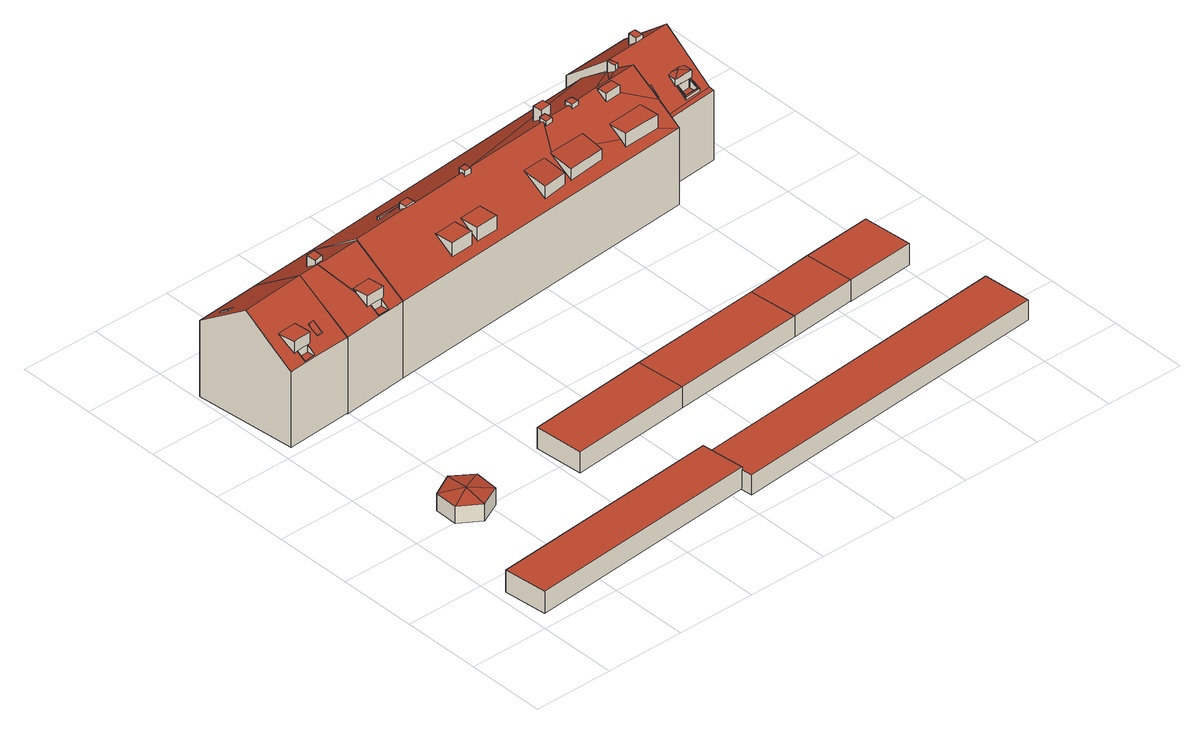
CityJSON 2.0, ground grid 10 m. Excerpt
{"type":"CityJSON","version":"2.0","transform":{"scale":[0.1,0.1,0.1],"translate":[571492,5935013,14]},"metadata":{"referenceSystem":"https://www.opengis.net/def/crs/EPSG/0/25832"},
"CityObjects":{
"building1":{"type":"Building","attributes":{"Grundfläche 2D":"24.882805","Grundhöhe NN":"15.316"},"geometry":[{"type":"Solid","lod":"3","boundaries":[[[[0,1,2]],[[0,3,1]],[[0,2,4]],[[0,4,5]],[[0,5,6]],[[0,6,3]],[[7,8,2,1]],[[8,9,4,2]],[[9,10,5,4]],[[10,11,6,5]],[[12,7,1,3]],[[11,12,3,6]],[[7,12,11,10,9,8]]]],"semantics":{"surfaces":[{"type":"RoofSurface"},{"type":"WallSurface"},{"type":"GroundSurface"}],"values":[[0,0,0,0,0,0,1,1,1,1,1,1,2]]}}]},
"building2":{"type":"Building","attributes":{"Grundfläche 2D":"166.186869","Grundhöhe NN":"15.325"},"geometry":[{"type":"Solid","lod":"3","boundaries":[[[[13,14,15,16]],[[14,13,17,18]],[[15,14,18,19]],[[16,15,19,20]],[[13,16,20,17]],[[18,17,20,19]]]],"semantics":{"surfaces":[{"type":"RoofSurface"},{"type":"WallSurface"},{"type":"GroundSurface"}],"values":[[0,1,1,1,1,2]]}}]},
"building3":{"type":"Building","attributes":{"Grundfläche 2D":"110.952032","Grundhöhe NN":"14.578"},"children":["building3-1","building3-2","building3-3","building3-4"],"geometry":[{"type":"MultiSurface","lod":"3","boundaries":[[[21,22,23,24,25],[26,27,28,29,30,31]],[[22,32,33,23]],[[21,25,24,34,35]],[[32,22,21,35,36]],[[33,32,36,37]],[[34,24,23,33,37]],[[36,35,34,37]]],"semantics":{"surfaces":[{"type":"RoofSurface"},{"type":"WallSurface"},{"type":"GroundSurface"}],"values":[0,0,1,1,1,1,2]}}]},
"building3-1":{"type":"BuildingInstallation","parents":["building3"],"geometry":[{"type":"MultiSurface","lod":"3","boundaries":[[[38,39,40,41]],[[41,40,42,43]],[[38,41,43,44]],[[39,38,44,45]],[[40,39,45,42]]],"semantics":{"surfaces":[{"type":"RoofSurface"},{"type":"WallSurface"}],"values":[0,1,1,1,1]}}]},
"building3-2":{"type":"BuildingInstallation","parents":["building3"],"geometry":[{"type":"MultiSurface","lod":"3","boundaries":[[[46,47,48,49,50,51]],[[46,51,50,52,53,54]],[[48,47,46,54,55]],[[55,56,49,48]],[[56,52,50,49]]],"semantics":{"surfaces":[{"type":"RoofSurface"},{"type":"WallSurface"}],"values":[0,1,1,1,1]}}]},
"building3-3":{"type":"BuildingInstallation","parents":["building3"],"geometry":[{"type":"MultiSurface","lod":"3","boundaries":[[[57,58,59,60]],[[29,28,57,60]],[[27,26,58,57,28]],[[26,31,59,58]],[[31,30,29,60,59]]],"semantics":{"surfaces":[{"type":"RoofSurface"},{"type":"WallSurface"}],"values":[0,1,1,1,1]}}]},
"building3-4":{"type":"BuildingInstallation","parents":["building3"],"geometry":[{"type":"MultiSurface","lod":"3","boundaries":[[[61,62,63,64,65,66]],[[31,67,64,63,62,61,68,29,30]],[[65,64,67]],[[68,61,66]]],"semantics":{"surfaces":[{"type":"RoofSurface"},{"type":"WallSurface"}],"values":[0,1,1,1]}}]},
"building4":{"type":"Building","attributes":{"Grundfläche 2D":"202.185718","Grundhöhe NN":"15.129"},"geometry":[{"type":"Solid","lod":"3","boundaries":[[[[69,70,71,72]],[[73,74,69,72]],[[72,71,75,76]],[[70,69,77,78]],[[71,70,78,75]],[[73,72,76,79]],[[74,73,79,80]],[[69,74,80,77]],[[78,77,80,79,76,75]]]],"semantics":{"surfaces":[{"type":"RoofSurface"},{"type":"WallSurface"},{"type":"GroundSurface"}],"values":[[0,0,1,1,1,1,1,1,2]]}}]},
"building5":{"type":"Building","attributes":{"Grundfläche 2D":"668.202932","Grundhöhe NN":"14.542"},"children":["building5-1","building5-2","building5-3","building5-4","building5-5","building5-6","building5-7","building5-8","building5-9","building5-10","building5-11","building5-12","building5-13","building5-14"],"geometry":[{"type":"MultiSurface","lod":"3","boundaries":[[[81,82,83,84,85]],[[86,87,88,89,90]],[[91,92,93,94,95,96,97]],[[92,91,97,96,95,98,99,100,101,102,103,104,105,106,90,89,107]],[[108,109,110,111,112,107,89,88,104,103,82,81,85,113,100,99,114,115]],[[114,116,117,109,108,115]],[[118,117,116,119,120,121]],[[117,118,121,122,123,124,125]],[[93,92,107,112,111,110,109,123]],[[125,124,123,109,117]],[[126,94,32,22,127,128]],[[126,128,127,22,21,129,130,98],[131,132,133,134,135],[136,137,136,127]],[[101,100,84,83,102]],[[85,84,100,113]],[[83,82,103,102]],[[106,105,87,86]],[[88,87,105,104]],[[86,90,106]],[[94,126,98,95]],[[99,98,138,139]],[[140,119,116,114,99,139,141]],[[142,121,120,119,140,143]],[[144,145,93,123,122,121,142,146]],[[94,93,145,147]],[[21,22,32,148,149]],[[98,130,129,21,149,138]],[[32,94,147,148]],[[149,148,147,145,144,146,142,143,140,141,139,138]]],"semantics":{"surfaces":[{"type":"RoofSurface"},{"type":"WallSurface"},{"type":"GroundSurface"}],"values":[0,0,0,0,0,0,0,0,0,0,0,0,1,1,1,1,1,1,1,1,1,1,1,1,1,1,1,2]}}]},
"building5-1":{"type":"BuildingInstallation","parents":["building5"],"geometry":[{"type":"MultiSurface","lod":"3","boundaries":[[[150,151,152,153]],[[153,152,154,155]],[[153,155,150]],[[152,151,154]]],"semantics":{"surfaces":[{"type":"RoofSurface"},{"type":"WallSurface"}],"values":[0,1,1,1]}}]},
"building5-2":{"type":"BuildingInstallation","parents":["building5"],"geometry":[{"type":"MultiSurface","lod":"3","boundaries":[[[156,157,158,159,160]],[[156,160,161,162]],[[157,156,162,163]],[[157,163,158]],[[159,161,160]]],"semantics":{"surfaces":[{"type":"RoofSurface"},{"type":"WallSurface"}],"values":[0,1,1,1,1]}}]},
"building5-3":{"type":"BuildingInstallation","parents":["building5"],"geometry":[{"type":"MultiSurface","lod":"3","boundaries":[[[164,165,166,167]],[[168,169,165,164]],[[107,170,166,165,169]],[[170,171,167,166]],[[112,168,164,167,171]]],"semantics":{"surfaces":[{"type":"RoofSurface"},{"type":"WallSurface"}],"values":[0,1,1,1,1]}}]},
"building5-4":{"type":"BuildingInstallation","parents":["building5"],"geometry":[{"type":"MultiSurface","lod":"3","boundaries":[[[172,173,174,175,176,177]],[[178,92,174,173]],[[92,179,175,174]],[[179,180,176,175]],[[181,172,177,176,180,91,182]],[[181,178,173,172]]],"semantics":{"surfaces":[{"type":"RoofSurface"},{"type":"WallSurface"}],"values":[0,1,1,1,1,1]}}]},
"building5-5":{"type":"BuildingInstallation","parents":["building5"],"geometry":[{"type":"MultiSurface","lod":"3","boundaries":[[[183,184,185,186]],[[186,185,187,188]],[[186,188,183]],[[184,187,185]]],"semantics":{"surfaces":[{"type":"RoofSurface"},{"type":"WallSurface"}],"values":[0,1,1,1]}}]},
"building5-6":{"type":"BuildingInstallation","parents":["building5"],"geometry":[{"type":"MultiSurface","lod":"3","boundaries":[[[189,190,191,192,193]],[[194,195,191,190,196]],[[197,193,192,191,195,115]],[[198,199,189,193,197,108]],[[199,196,190,189]]],"semantics":{"surfaces":[{"type":"RoofSurface"},{"type":"WallSurface"}],"values":[0,1,1,1,1]}}]},
"building5-7":{"type":"BuildingInstallation","parents":["building5"],"geometry":[{"type":"MultiSurface","lod":"3","boundaries":[[[200,201,202,203,204]],[[202,201,205,206]],[[203,202,206,207]],[[208,200,204,203,207,209]],[[201,200,208,205]]],"semantics":{"surfaces":[{"type":"RoofSurface"},{"type":"WallSurface"}],"values":[0,1,1,1,1]}}]},
"building5-8":{"type":"BuildingInstallation","parents":["building5"],"geometry":[{"type":"MultiSurface","lod":"3","boundaries":[[[210,211,212,213,214,215,216,217,218]],[[124,219,213,212,122]],[[219,125,118,220,216,215,214,213]],[[220,221,217,216]],[[221,222,120,210,218,217]],[[120,121,211,210]],[[121,122,212,211]]],"semantics":{"surfaces":[{"type":"RoofSurface"},{"type":"WallSurface"}],"values":[0,1,1,1,1,1,1]}}]},
"building5-9":{"type":"BuildingInstallation","parents":["building5"],"geometry":[{"type":"MultiSurface","lod":"3","boundaries":[[[223,224,225,226]],[[97,227,226,225]],[[227,228,223,226]],[[224,223,228,96]],[[96,97,225,224]]],"semantics":{"surfaces":[{"type":"RoofSurface"},{"type":"WallSurface"}],"values":[0,1,1,1,1]}}]},
"building5-10":{"type":"BuildingInstallation","parents":["building5"],"geometry":[{"type":"MultiSurface","lod":"3","boundaries":[[[229,230,231,232,233,234]],[[235,232,231,230,236,237]],[[233,232,235,238]],[[239,229,234,233,238,240]],[[230,229,239,236]]],"semantics":{"surfaces":[{"type":"RoofSurface"},{"type":"WallSurface"}],"values":[0,1,1,1,1]}}]},
"building5-11":{"type":"BuildingInstallation","parents":["building5"],"geometry":[{"type":"MultiSurface","lod":"3","boundaries":[[[241,242,243,244]],[[131,135,134,242,241]],[[134,133,243,242]],[[132,244,243,133]],[[132,131,241,244]]],"semantics":{"surfaces":[{"type":"RoofSurface"},{"type":"WallSurface"}],"values":[0,1,1,1,1]}}]},
"building5-12":{"type":"BuildingInstallation","parents":["building5"],"geometry":[{"type":"MultiSurface","lod":"3","boundaries":[[[245,246,247,248,137,249,250,251,252,253]],[[248,247,254]],[[250,249,136]],[[252,251,250,136,255,256]],[[253,252,256,257,134,135,131,254,247,246,245]]],"semantics":{"surfaces":[{"type":"RoofSurface"},{"type":"WallSurface"}],"values":[0,1,1,1,1]}}]},
"building5-13":{"type":"BuildingInstallation","parents":["building5"],"geometry":[{"type":"MultiSurface","lod":"3","boundaries":[[[258,259,260,261]],[[262,263,260,259]],[[261,260,263]],[[258,262,259]]],"semantics":{"surfaces":[{"type":"RoofSurface"},{"type":"WallSurface"}],"values":[0,1,1,1]}}]},
"building5-14":{"type":"BuildingInstallation","parents":["building5"],"geometry":[{"type":"MultiSurface","lod":"3","boundaries":[[[264,265,266,267]],[[265,264,268,269]],[[270,266,265,269,110]],[[267,266,270,271]],[[111,268,264,267,271]]],"semantics":{"surfaces":[{"type":"RoofSurface"},{"type":"WallSurface"}],"values":[0,1,1,1,1]}}]},
"building6":{"type":"Building","attributes":{"Grundfläche 2D":"253.956046","Grundhöhe NN":"15.236"},"geometry":[{"type":"Solid","lod":"3","boundaries":[[[[272,273,274,275]],[[273,272,276,277]],[[274,273,277,278]],[[275,274,278,279]],[[272,275,279,276]],[[277,276,279,278]]]],"semantics":{"surfaces":[{"type":"RoofSurface"},{"type":"WallSurface"},{"type":"GroundSurface"}],"values":[[0,1,1,1,1,2]]}}]},
"building7":{"type":"Building","attributes":{"Grundfläche 2D":"53.581119","Grundhöhe NN":"15.127"},"geometry":[{"type":"Solid","lod":"3","boundaries":[[[[280,74,73,281]],[[79,282,281,73]],[[282,283,280,281]],[[283,80,74,280]],[[80,79,73,74]],[[80,283,282,79]]]],"semantics":{"surfaces":[{"type":"RoofSurface"},{"type":"WallSurface"},{"type":"GroundSurface"}],"values":[[0,1,1,1,1,2]]}}]},
"building8":{"type":"Building","attributes":{"Grundfläche 2D":"54.999532","Grundhöhe NN":"15.043"},"geometry":[{"type":"Solid","lod":"3","boundaries":[[[[284,285,280,281]],[[286,287,281,280]],[[287,288,284,281]],[[288,289,285,284]],[[289,286,280,285]],[[289,288,287,286]]]],"semantics":{"surfaces":[{"type":"RoofSurface"},{"type":"WallSurface"},{"type":"GroundSurface"}],"values":[[0,1,1,1,1,2]]}}]},
"building9":{"type":"Building","attributes":{"Grundfläche 2D":"109.649041","Grundhöhe NN":"14.342"},"children":["building9-1","building9-2","building9-3","building9-4","building9-5"],"geometry":[{"type":"MultiSurface","lod":"3","boundaries":[[[290,291,292,293,294,295]],[[296,291,290,295,297,298,299,300,301,302],[303,304,305,306]],[[302,307,308,296]],[[293,292,309,310]],[[311,312,298,297,295,294,293,310,313]],[[314,300,299,298,312,315]],[[316,307,302,301,300,314,317]],[[308,307,316,318]],[[292,291,296,308,318,309]],[[315,312,311,313,310,309,318,316,317,314]]],"semantics":{"surfaces":[{"type":"RoofSurface"},{"type":"WallSurface"},{"type":"GroundSurface"}],"values":[0,0,0,1,1,1,1,1,1,2]}}]},
"building9-1":{"type":"BuildingInstallation","parents":["building9"],"geometry":[{"type":"MultiSurface","lod":"3","boundaries":[[[319,320,303]],[[320,319,321,322]],[[319,303,323]],[[321,324,325]],[[322,321,325]],[[303,326,327,323]],[[328,321,319,329]],[[330,331,325,324]],[[326,303,320,304]],[[319,323,327,329]],[[321,328,330,324]],[[305,322,325,331,332]],[[320,322,305,332,304]]],"semantics":{"surfaces":[{"type":"RoofSurface"},{"type":"WallSurface"}],"values":[0,0,0,0,0,1,1,1,1,1,1,1,1]}}]},
"building9-2":{"type":"BuildingInstallation","parents":["building9"],"geometry":[{"type":"MultiSurface","lod":"3","boundaries":[[[333,334,335,336]],[[337,334,333]],[[338,339,340,333,336]],[[333,340,341,337]],[[335,342,336]],[[306,303,343,340,339,338,336,342]],[[343,341,340]]],"semantics":{"surfaces":[{"type":"RoofSurface"},{"type":"WallSurface"}],"values":[0,0,0,0,1,1,1]}}]},
"building9-3":{"type":"BuildingInstallation","parents":["building9"],"geometry":[{"type":"MultiSurface","lod":"3","boundaries":[[[344,345,346,347]],[[347,346,348,349]],[[344,347,349,350]],[[345,344,350,351]],[[346,345,351,348]]],"semantics":{"surfaces":[{"type":"RoofSurface"},{"type":"WallSurface"}],"values":[0,1,1,1,1]}}]},
"building9-4":{"type":"BuildingInstallation","parents":["building9"],"geometry":[{"type":"MultiSurface","lod":"3","boundaries":[[[326,327,330,331,332,304]],[[304,332,305]],[[331,330,327,326,303,306,325]],[[305,332,331,325,306]],[[326,304,303]]],"semantics":{"surfaces":[{"type":"RoofSurface"},{"type":"WallSurface"}],"values":[0,1,1,1,1]}}]},
"building9-5":{"type":"BuildingInstallation","parents":["building9"],"geometry":[{"type":"MultiSurface","lod":"3","boundaries":[[[352,353,354,355,356,357]],[[358,355,354,353,359,360]],[[356,355,358,361]],[[357,356,361,362]],[[359,353,352,357,362,363]]],"semantics":{"surfaces":[{"type":"RoofSurface"},{"type":"WallSurface"}],"values":[0,1,1,1,1]}}]}
},
"vertices":[
[72,202,40],[98,185,35],[100,216,35],[71,172,35],[75,234,35],[46,219,35],[45,189,35],[98,185,13],[100,216,13],[75,234,13],[46,219,13],[45,189,13],[71,172,13],
[4,65,41],[9,10,41],[308,35,41],[303,90,41],[4,65,13],[9,10,13],[308,35,13],[303,90,13],
[97,415,104],[91,483,150],[8,475,150],[13,409,104],[50,412,104],[50,414,105],[49,414,105],[35,412,105],[34,423,113],[42,424,113],[49,424,113],[86,547,104],[2,540,104],[13,409,6],[97,415,6],[86,547,6],[2,540,6],
[16,524,117],[17,513,125],[24,513,125],[23,524,117],[24,513,124],[23,524,116],[16,524,116],[17,513,124],
[65,440,124],[65,437,121],[66,428,115],[73,428,115],[72,441,124],[67,440,124],[72,441,123],[67,440,123],[65,440,123],[66,428,114],[73,428,114],
[35,412,104],[50,414,104],[49,424,104],[34,423,104],
[29,422,128],[34,423,128],[49,424,128],[53,425,128],[51,447,128],[26,445,128],[53,425,113],[29,422,113],
[353,246,38],[198,232,38],[203,170,38],[358,184,38],[528,198,38],[523,260,38],[203,170,11],[358,184,11],[353,246,11],[198,232,11],[528,198,11],[523,260,11],
[567,489,129],[527,486,129],[529,462,129],[576,465,129],[574,490,129],[447,456,127],[494,461,127],[492,488,133],[445,485,133],[444,485,133],[336,502,152],[344,503,152],[583,590,104],[171,554,104],[176,489,152],[250,495,152],[263,496,152],[182,423,104],[599,457,104],[576,465,111],[561,464,111],[529,462,111],[529,470,117],[493,476,124],[494,461,113],[447,456,112],[458,512,152],[543,516,150],[538,519,152],[507,516,152],[498,515,152],[467,513,152],[575,481,123],[597,486,126],[559,507,143],[594,523,152],[558,520,152],[583,540,140],[592,544,138],[587,544,138],[587,543,138],[586,550,133],[586,554,131],[583,550,133],[582,549,134],[176,489,150],[118,485,150],[129,485,150],[146,420,104],[161,421,104],[160,433,113],[161,422,105],[146,421,105],[145,432,113],[155,433,113],[138,448,124],[145,453,127],[182,423,5],[599,457,5],[592,544,5],[597,486,5],[587,543,5],[587,544,5],[586,554,5],[583,590,5],[586,550,5],[171,554,5],[86,547,5],[97,415,5],
[434,484,133],[403,481,133],[406,451,127],[437,455,127],[406,451,111],[437,455,112],
[229,516,140],[230,513,140],[258,516,138],[261,516,138],[260,519,138],[260,519,135],[229,516,135],[230,513,138],
[466,518,155],[458,517,155],[458,507,155],[467,508,155],[466,518,149],[458,517,149],[458,507,149],[467,508,149],
[336,498,156],[344,498,156],[344,503,156],[344,507,156],[335,506,156],[336,499,156],[344,498,149],[344,507,150],[335,506,149],[336,498,149],[336,499,150],
[331,470,129],[302,468,129],[304,443,129],[333,445,129],[304,443,111],[333,445,111],
[538,516,153],[539,504,153],[559,505,153],[559,507,153],[558,517,153],[552,505,142],[559,505,142],[539,504,141],[558,517,150],[541,516,150],[538,516,150],
[479,524,157],[478,535,157],[464,534,157],[465,523,157],[466,523,157],[478,535,137],[464,534,137],[465,523,145],[479,524,145],[466,523,145],
[587,544,148],[587,543,148],[586,550,148],[582,550,148],[582,549,148],[583,540,148],[583,539,148],[588,540,148],[588,541,148],[582,550,133],[583,539,141],[588,540,141],[588,541,140],
[250,505,154],[250,495,154],[263,496,154],[262,506,154],[262,506,145],[250,505,145],
[128,489,154],[128,501,154],[118,501,154],[116,500,154],[117,488,154],[126,489,154],[116,500,139],[128,501,139],[118,501,139],[117,488,148],[128,489,148],[126,489,148],
[160,433,104],[145,432,104],[146,421,104],[161,422,104],
[145,432,127],[160,433,127],[164,434,127],[162,454,127],[138,453,127],[138,448,127],[140,433,127],[140,432,127],[142,432,127],[164,434,113],[140,433,114],[140,432,113],[142,432,113],
[264,464,129],[266,440,129],[295,442,129],[293,467,129],[266,440,111],[295,442,111],
[498,511,155],[507,512,155],[506,521,155],[497,521,155],[498,511,149],[507,512,149],[506,521,149],[497,521,149],
[304,81,38],[309,21,38],[728,56,38],[723,117,38],[304,81,12],[309,21,12],[728,56,12],[723,117,12],
[609,268,38],[614,206,38],[614,206,11],[609,268,11],
[702,213,38],[697,275,38],[609,268,10],[614,206,10],[702,213,10],[697,275,10],
[631,557,145],[674,560,145],[669,620,95],[581,613,95],[583,590,114],[586,554,145],[679,499,95],[586,550,142],[587,543,137],[587,544,137],[592,544,137],[592,540,133],[597,490,93],[665,512,106],[666,499,95],[645,497,96],[644,511,107],[597,486,92],[680,493,93],[669,620,3],[581,613,3],[586,550,3],[587,543,3],[586,554,3],[592,544,3],[587,544,3],[597,486,3],[592,540,3],[680,493,3],
[664,500,100],[666,499,99],[646,499,100],[645,497,99],[663,512,106],[646,511,106],[644,511,106],[665,512,95],[663,512,95],[646,499,95],[664,500,95],[646,511,95],[644,511,95],[645,497,95],
[654,520,118],[647,523,117],[642,522,116],[642,511,116],[661,525,117],[644,511,116],[665,512,116],[666,512,116],[666,524,116],[642,511,107],[666,512,106],
[616,508,107],[616,520,117],[602,519,117],[603,508,108],[602,519,116],[603,508,107],[616,508,106],[616,520,116],
[632,559,149],[640,559,149],[639,570,149],[639,571,149],[630,570,149],[631,559,149],[639,571,134],[640,559,144],[639,570,134],[630,570,134],[631,559,143],[632,559,143]
]}
